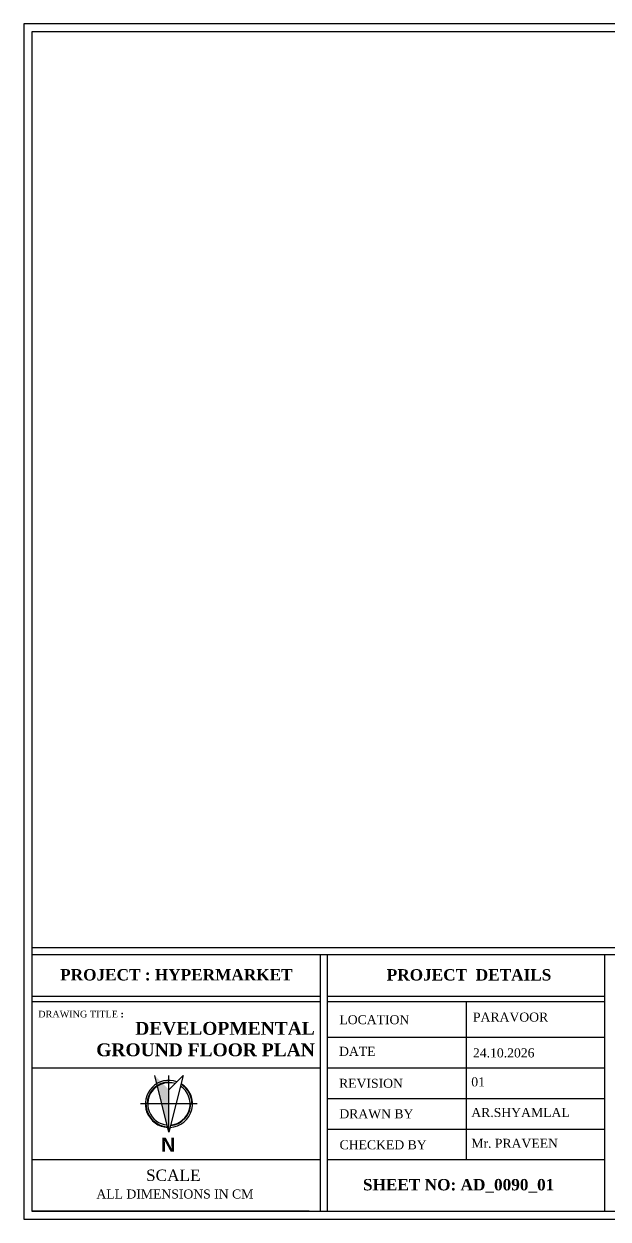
# Model space of a CAD drawing. Header units: centimetres. Extents: x 382474 to 805140, y 51501 to 135682.
# Drawn here: x 382474 to 386171, y 61898 to 69470 of the extents above; entities that cross this region are included whole.
import ezdxf

# ---------------------------------------------------------------- set-up
doc = ezdxf.new("R2010")
doc.units = ezdxf.units.CM
doc.layers.add('hattch', color=252, linetype='Continuous', lineweight=0)
doc.layers.add('Sheet Template', color=7, linetype='Continuous')
doc.layers.add('text 1', color=7, linetype='Continuous')
doc.styles.add('SANSSERIFBOLD', font='SASB____.pfb', dxfattribs={"height": 0.3})
doc.styles.get("Standard").update_dxf_attribs({"font": 'arial.ttf'})

msp = doc.modelspace()

# ---------------------------------------------------------------- linework, layer by layer
for points in [[(382474.4, 69469.8), (382474.4, 61898.1), (393181.8, 61898.1), (393181.8, 69469.8)], [(382474.4, 69469.8), (382474.4, 61898.1), (393181.8, 61898.1), (393181.8, 69469.8)], [(382474.4, 69469.8), (382474.4, 61898.1), (393181.8, 61898.1), (393181.8, 69469.8)], [(382474.4, 69469.8), (382474.4, 61898.1), (393181.8, 61898.1), (393181.8, 69469.8)], [(382525.4, 69418.8), (382525.4, 61949.1), (393130.8, 61949.1), (393130.8, 69418.8)], [(382525.4, 69418.8), (382525.4, 61949.1), (393130.8, 61949.1), (393130.8, 69418.8)], [(382525.4, 69418.8), (382525.4, 61949.1), (393130.8, 61949.1), (393130.8, 69418.8)], [(382525.4, 69418.8), (382525.4, 61949.1), (393130.8, 61949.1), (393130.8, 69418.8)]]:
    msp.add_lwpolyline(points, close=True)
at = {"layer": 'hattch', "color": 0, "lineweight": -3}
for p, q in [((393130.8, 63616.5), (382525.4, 63616.5)), ((393130.8, 63616.5), (382525.4, 63616.5)), ((393130.8, 63616.5), (382525.4, 63616.5)), ((393130.8, 63616.5), (382525.4, 63616.5)), ((393130.8, 63572.8), (382525.4, 63572.8)), ((393130.8, 63572.8), (382525.4, 63572.8)), ((393130.8, 63572.8), (382525.4, 63572.8)), ((393130.8, 63572.8), (382525.4, 63572.8)), ((384351.9, 61949.1), (384351.9, 63572.8)), ((384351.9, 61949.1), (384351.9, 63572.8)), ((384351.9, 61949.1), (384351.9, 63572.8)), ((384351.9, 61949.1), (384351.9, 63572.8)), ((384395.6, 61949.1), (384395.6, 63572.8)), ((384395.6, 61949.1), (384395.6, 63572.8)), ((384395.6, 61949.1), (384395.6, 63572.8)), ((384395.6, 61949.1), (384395.6, 63572.8)), ((383481.4, 62806.9), (383391.9, 62717.6)), ((383481.4, 62806.9), (383391.9, 62717.6)), ((383481.4, 62806.9), (383391.9, 62717.6)), ((383481.4, 62806.9), (383391.9, 62717.6))]:
    msp.add_line(p, q, dxfattribs=at)
at = {"layer": 'Sheet Template'}
for p, q in [((386149, 63572.8), (386149, 61949.1)), ((386149, 63572.8), (386149, 61949.1)), ((386149, 63572.8), (386149, 61949.1)), ((386149, 63572.8), (386149, 61949.1)), ((384351.9, 63308.8), (382525.4, 63308.8)), ((384351.9, 63308.8), (382525.4, 63308.8)), ((384351.9, 63308.8), (382525.4, 63308.8)), ((384351.9, 63308.8), (382525.4, 63308.8)), ((386149, 63308.8), (384395.6, 63308.8)), ((386149, 63308.8), (384395.6, 63308.8)), ((386149, 63308.8), (384395.6, 63308.8)), ((386149, 63308.8), (384395.6, 63308.8)), ((384351.9, 63274.8), (382525.4, 63274.8)), ((384351.9, 63274.8), (382525.4, 63274.8)), ((384351.9, 63274.8), (382525.4, 63274.8)), ((384351.9, 63274.8), (382525.4, 63274.8)), ((386149, 63274.8), (384395.6, 63274.8)), ((386149, 63274.8), (384395.6, 63274.8)), ((386149, 63274.8), (384395.6, 63274.8)), ((386149, 63274.8), (384395.6, 63274.8)), ((385272.3, 63274.8), (385272.3, 62272.5)), ((385272.3, 63274.8), (385272.3, 62272.5)), ((385272.3, 63274.8), (385272.3, 62272.5)), ((385272.3, 63274.8), (385272.3, 62272.5)), ((386149, 63047.9), (384395.6, 63047.9)), ((386149, 63047.9), (384395.6, 63047.9)), ((386149, 63047.9), (384395.6, 63047.9)), ((386149, 63047.9), (384395.6, 63047.9)), ((384351.9, 62854), (382525.4, 62854)), ((384351.9, 62854), (382525.4, 62854)), ((384351.9, 62854), (382525.4, 62854)), ((384351.9, 62854), (382525.4, 62854)), ((386149, 62854), (384395.6, 62854)), ((386149, 62854), (384395.6, 62854)), ((386149, 62854), (384395.6, 62854)), ((386149, 62854), (384395.6, 62854)), ((386149, 62660.2), (384395.6, 62660.2)), ((386149, 62660.2), (384395.6, 62660.2)), ((386149, 62660.2), (384395.6, 62660.2)), ((386149, 62660.2), (384395.6, 62660.2)), ((386149, 62660.2), (384395.6, 62660.2)), ((386149, 62660.2), (384395.6, 62660.2)), ((386149, 62660.2), (384395.6, 62660.2)), ((386149, 62660.2), (384395.6, 62660.2)), ((386149, 62466.3), (384395.6, 62466.3)), ((386149, 62466.3), (384395.6, 62466.3)), ((386149, 62466.3), (384395.6, 62466.3)), ((386149, 62466.3), (384395.6, 62466.3)), ((384351.9, 62272.5), (382525.4, 62272.5)), ((384351.9, 62272.5), (382525.4, 62272.5)), ((384351.9, 62272.5), (382525.4, 62272.5)), ((384351.9, 62272.5), (382525.4, 62272.5)), ((386149, 62272.5), (384395.6, 62272.5)), ((386149, 62272.5), (384395.6, 62272.5)), ((386149, 62272.5), (384395.6, 62272.5)), ((386149, 62272.5), (384395.6, 62272.5)), ((384249.7, 61949.1), (382525.4, 61949.1)), ((384278.8, 61949.1), (382525.4, 61949.1)), ((384249.7, 61949.1), (382525.4, 61949.1)), ((384278.8, 61949.1), (382525.4, 61949.1)), ((384249.7, 61949.1), (382525.4, 61949.1)), ((384278.8, 61949.1), (382525.4, 61949.1)), ((384249.7, 61949.1), (382525.4, 61949.1)), ((384278.8, 61949.1), (382525.4, 61949.1))]:
    msp.add_line(p, q, dxfattribs=at)
at = {"layer": 'text 1'}
for p, q in [((383391.7, 62449.4), (383302.6, 62807.1)), ((383391.7, 62449.4), (383302.6, 62807.1)), ((383391.7, 62449.4), (383302.6, 62807.1)), ((383391.7, 62449.4), (383302.6, 62807.1)), ((383391.7, 62449.4), (383392, 62807)), ((383391.7, 62449.4), (383392, 62807)), ((383391.7, 62449.4), (383392, 62807)), ((383391.7, 62449.4), (383392, 62807)), ((383481.4, 62806.9), (383391.7, 62449.4)), ((383481.4, 62806.9), (383391.7, 62449.4)), ((383481.4, 62806.9), (383391.7, 62449.4)), ((383481.4, 62806.9), (383391.7, 62449.4)), ((383570.6, 62628.1), (383213, 62628.4)), ((383570.6, 62628.1), (383213, 62628.4)), ((383570.6, 62628.1), (383213, 62628.4)), ((383570.6, 62628.1), (383213, 62628.4))]:
    msp.add_line(p, q, dxfattribs=at)
for radius, start, end in [(149, 70.0518, 267.06355), (149, 70.0518, 267.06355), (149, 70.0518, 267.06355), (149, 70.0518, 267.06355), (137.8, 89.9477, 179.9477), (137.8, 89.9477, 179.9477), (137.8, 89.9477, 179.9477), (137.8, 89.9477, 179.9477), (134.1, 73.07321, 265.11644), (134.1, 73.07321, 265.11644), (134.1, 73.07321, 265.11644), (134.1, 73.07321, 265.11644), (149, 272.83186, 58.99107), (149, 272.83186, 58.99107), (149, 272.83186, 58.99107), (149, 272.83186, 58.99107), (134.1, 274.77897, 57.04395), (134.1, 274.77897, 57.04395), (134.1, 274.77897, 57.04395), (134.1, 274.77897, 57.04395), (145.3, 359.9477, 58.54361), (145.3, 359.9477, 58.54361), (145.3, 359.9477, 58.54361), (145.3, 359.9477, 58.54361), (145.3, 179.9477, 269.9477), (145.3, 179.9477, 269.9477), (145.3, 179.9477, 269.9477), (145.3, 179.9477, 269.9477), (137.8, 274.25059, 359.9477), (137.8, 274.25059, 359.9477), (137.8, 274.25059, 359.9477), (137.8, 274.25059, 359.9477)]:
    msp.add_arc((383391.8, 62628.2), radius, start, end, dxfattribs=at)
msp.add_solid([(383391.7, 62449.4), (383302.6, 62807.1), (383391.9, 62717.6)], dxfattribs=at)
msp.add_solid([(383391.7, 62449.4), (383302.6, 62807.1), (383391.9, 62717.6)], dxfattribs=at)
msp.add_solid([(383391.7, 62449.4), (383302.6, 62807.1), (383391.9, 62717.6)], dxfattribs=at)
msp.add_solid([(383391.7, 62449.4), (383302.6, 62807.1), (383391.9, 62717.6)], dxfattribs=at)

# ---------------------------------------------------------------- texts
at = {"layer": 'text 1', "style": 'SANSSERIFBOLD', "width": 1}
msp.add_text('N', height=89.6, dxfattribs=at).set_placement((383342.1, 62325.4))
msp.add_text('N', height=89.6, dxfattribs=at).set_placement((383342.1, 62325.4))
msp.add_text('N', height=89.6, dxfattribs=at).set_placement((383342.1, 62325.4))
msp.add_text('N', height=89.6, dxfattribs=at).set_placement((383342.1, 62325.4))
at = {"layer": 'text 1', "lineweight": 5, "attachment_point": 1}
for s, insert, char_height, width in [('{\\fTimes New Roman|b1|i0|c0|p18;PROJECT : \\C1;HYPERMARKET}', (382703.5, 63482.1), 72.133, 2116.783), ('{\\fTimes New Roman|b1|i0|c0|p18;PROJECT : \\C1;HYPERMARKET}', (382703.5, 63482.1), 72.133, 2116.783), ('{\\fTimes New Roman|b1|i0|c0|p18;PROJECT : \\C1;HYPERMARKET}', (382703.5, 63482.1), 72.133, 2116.783), ('{\\fTimes New Roman|b1|i0|c0|p18;PROJECT : \\C1;HYPERMARKET}', (382703.5, 63482.1), 72.133, 2116.783), ('{\\fTimes New Roman|b1|i0|c0|p18;PROJECT  DETAILS}', (384770.2, 63481.6), 72.133, 2116.783), ('{\\fTimes New Roman|b1|i0|c0|p18;PROJECT  DETAILS}', (384770.2, 63481.6), 72.133, 2116.783), ('{\\fTimes New Roman|b1|i0|c0|p18;PROJECT  DETAILS}', (384770.2, 63481.6), 72.133, 2116.783), ('{\\fTimes New Roman|b1|i0|c0|p18;PROJECT  DETAILS}', (384770.2, 63481.6), 72.133, 2116.783), ('\\pxsm1;{\\fTimes New Roman|b0|i0|c0|p18;\\H0.52083x;DRAWING TITLE \\fTimes New Roman|b1|i0|c0|p18;:\\P\\pqc;\\H1.92x;        \\C1;DEVELOPMENTAL \\PGROUND FLOOR PLAN}', (382565.1, 63218.2), 81.58, 2116.783), ('\\pxsm1;{\\fTimes New Roman|b0|i0|c0|p18;\\H0.52083x;DRAWING TITLE \\fTimes New Roman|b1|i0|c0|p18;:\\P\\pqc;\\H1.92x;        \\C1;DEVELOPMENTAL \\PGROUND FLOOR PLAN}', (382565.1, 63218.2), 81.58, 2116.783), ('\\pxsm1;{\\fTimes New Roman|b0|i0|c0|p18;\\H0.52083x;DRAWING TITLE \\fTimes New Roman|b1|i0|c0|p18;:\\P\\pqc;\\H1.92x;        \\C1;DEVELOPMENTAL \\PGROUND FLOOR PLAN}', (382565.1, 63218.2), 81.58, 2116.783), ('\\pxsm1;{\\fTimes New Roman|b0|i0|c0|p18;\\H0.52083x;DRAWING TITLE \\fTimes New Roman|b1|i0|c0|p18;:\\P\\pqc;\\H1.92x;        \\C1;DEVELOPMENTAL \\PGROUND FLOOR PLAN}', (382565.1, 63218.2), 81.58, 2116.783), ('{\\fTimes New Roman|b0|i0|c0|p18;LOCATION}', (384470.6, 63190), 57.303, 1005.473), ('{\\fTimes New Roman|b0|i0|c0|p18;LOCATION}', (384470.6, 63190), 57.303, 1005.473), ('{\\fTimes New Roman|b0|i0|c0|p18;LOCATION}', (384470.6, 63190), 57.303, 1005.473), ('{\\fTimes New Roman|b0|i0|c0|p18;LOCATION}', (384470.6, 63190), 57.303, 1005.473), ('{\\fTimes New Roman|b0|i0|c0|p18;PARAVOOR}', (385315.7, 63206.6), 57.303, 1005.473), ('{\\fTimes New Roman|b0|i0|c0|p18;PARAVOOR}', (385315.7, 63206.6), 57.303, 1005.473), ('{\\fTimes New Roman|b0|i0|c0|p18;DATE}', (384468.6, 62989.7), 57.303, 1005.473), ('{\\fTimes New Roman|b0|i0|c0|p18;DATE}', (384468.6, 62989.7), 57.303, 1005.473), ('{\\fTimes New Roman|b0|i0|c0|p18;DATE}', (384468.6, 62989.7), 57.303, 1005.473), ('{\\fTimes New Roman|b0|i0|c0|p18;DATE}', (384468.6, 62989.7), 57.303, 1005.473), ('{\\fTimes New Roman|b0|i0|c0|p18;24.10.2026}', (385315.7, 62979.7), 57.303, 1005.473), ('{\\fTimes New Roman|b0|i0|c0|p18;24.10.2026}', (385315.7, 62979.7), 57.303, 1005.473), ('{\\fTimes New Roman|b0|i0|c0|p18;REVISION}', (384468.7, 62787), 57.303, 1005.473), ('{\\fTimes New Roman|b0|i0|c0|p18;REVISION}', (384468.7, 62787), 57.303, 1005.473), ('{\\fTimes New Roman|b0|i0|c0|p18;REVISION}', (384468.7, 62787), 57.303, 1005.473), ('{\\fTimes New Roman|b0|i0|c0|p18;REVISION}', (384468.7, 62787), 57.303, 1005.473), ('{\\fTimes New Roman|b0|i0|c0|p18;01}', (385305.3, 62796.1), 57.303, 1005.473), ('{\\fTimes New Roman|b0|i0|c0|p18;01}', (385305.3, 62796.1), 57.303, 1005.473), ('{\\fTimes New Roman|b0|i0|c0|p18;01}', (385305.3, 62796.1), 57.303, 1005.473), ('{\\fTimes New Roman|b0|i0|c0|p18;01}', (385305.3, 62796.1), 57.303, 1005.473), ('{\\fTimes New Roman|b0|i0|c0|p18;DRAWN BY}', (384470.2, 62593.7), 57.303, 1005.473), ('{\\fTimes New Roman|b0|i0|c0|p18;DRAWN BY}', (384470.2, 62593.7), 57.303, 1005.473), ('{\\fTimes New Roman|b0|i0|c0|p18;DRAWN BY}', (384470.2, 62593.7), 57.303, 1005.473), ('{\\fTimes New Roman|b0|i0|c0|p18;DRAWN BY}', (384470.2, 62593.7), 57.303, 1005.473), ('{\\fTimes New Roman|b0|i0|c0|p18;AR.SHYAMLAL}', (385305.3, 62602.2), 57.303, 1005.473), ('{\\fTimes New Roman|b0|i0|c0|p18;AR.SHYAMLAL}', (385305.3, 62602.2), 57.303, 1005.473), ('{\\fTimes New Roman|b0|i0|c0|p18;CHECKED BY}', (384471.9, 62397.5), 57.303, 1005.473), ('{\\fTimes New Roman|b0|i0|c0|p18;CHECKED BY}', (384471.9, 62397.5), 57.303, 1005.473), ('{\\fTimes New Roman|b0|i0|c0|p18;CHECKED BY}', (384471.9, 62397.5), 57.303, 1005.473), ('{\\fTimes New Roman|b0|i0|c0|p18;CHECKED BY}', (384471.9, 62397.5), 57.303, 1005.473), ('{\\fTimes New Roman|b0|i0|c0|p18;Mr. PRAVEEN}', (385305.3, 62406.9), 57.303, 1005.473), ('{\\fTimes New Roman|b0|i0|c0|p18;Mr. PRAVEEN}', (385305.3, 62406.9), 57.303, 1005.473), ('{\\fTimes New Roman|b0|i0|c0|p18;SCALE}', (383247.1, 62211.9), 72.133, 2116.783), ('{\\fTimes New Roman|b0|i0|c0|p18;SCALE}', (383247.1, 62211.9), 72.133, 2116.783), ('{\\fTimes New Roman|b0|i0|c0|p18;SCALE}', (383247.1, 62211.9), 72.133, 2116.783), ('{\\fTimes New Roman|b0|i0|c0|p18;SCALE}', (383247.1, 62211.9), 72.133, 2116.783), ('{\\fTimes New Roman|b1|i0|c0|p18;SHEET NO: AD_0090_01}', (384619.7, 62152.2, 0), 72.133, 2116.783), ('{\\fTimes New Roman|b1|i0|c0|p18;SHEET NO: AD_0090_01}', (384619.7, 62152.2, 0), 72.133, 2116.783), ('{\\fTimes New Roman|b1|i0|c0|p18;SHEET NO: AD_0090_01}', (384619.7, 62152.2, 0), 72.133, 2116.783), ('{\\fTimes New Roman|b1|i0|c0|p18;SHEET NO: AD_0090_01}', (384619.7, 62152.2, 0), 72.133, 2116.783), ('{\\fTimes New Roman|b0|i0|c0|p18;ALL DIMENSIONS IN CM}', (382933.1, 62085.7), 57.303, 1005.473), ('{\\fTimes New Roman|b0|i0|c0|p18;ALL DIMENSIONS IN CM}', (382933.1, 62085.7), 57.303, 1005.473), ('{\\fTimes New Roman|b0|i0|c0|p18;ALL DIMENSIONS IN CM}', (382933.1, 62085.7), 57.303, 1005.473), ('{\\fTimes New Roman|b0|i0|c0|p18;ALL DIMENSIONS IN CM}', (382933.1, 62085.7), 57.303, 1005.473)]:
    msp.add_mtext(s, dxfattribs=dict(at, insert=insert, char_height=char_height, width=width))

doc.saveas('drawing.dxf')
